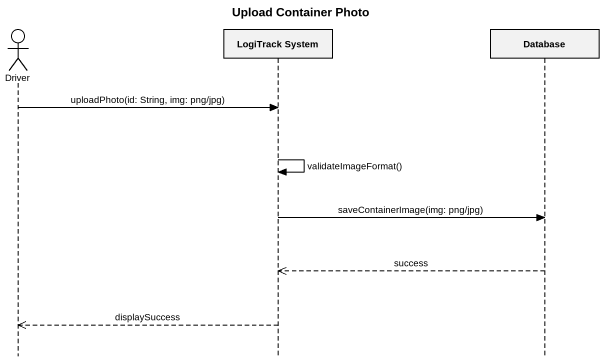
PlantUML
@startuml
title Upload Container Photo
hide footbox
actor Driver
participant "LogiTrack System" as LogiTrack_System
participant "Database" as Database_

Driver -> LogiTrack_System : uploadPhoto(id: String, img: png/jpg)
LogiTrack_System -> LogiTrack_System : validateImageFormat()
LogiTrack_System -> Database_ : saveContainerImage(img: png/jpg)
Database_ -->> LogiTrack_System : success
LogiTrack_System -->> Driver : displaySuccess
@enduml
